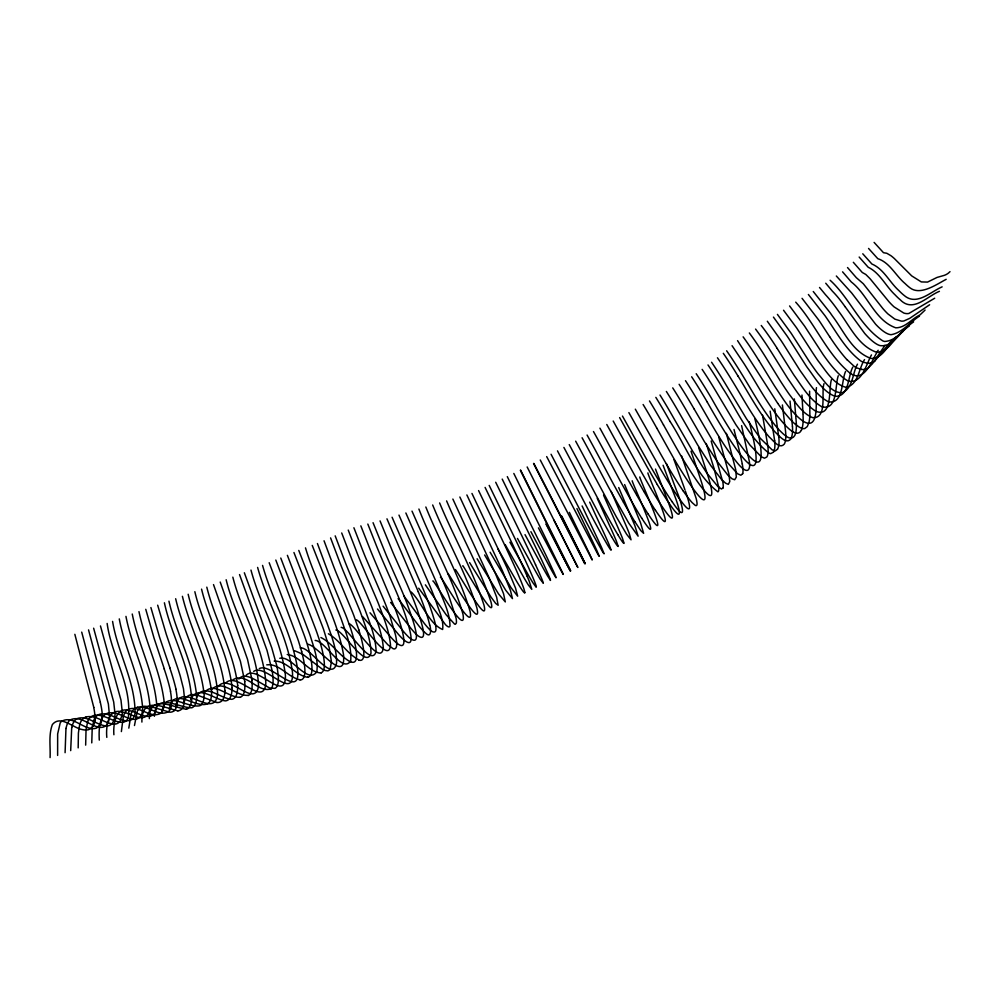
<?xml version="1.0" encoding="UTF-8"?>
<svg xmlns="http://www.w3.org/2000/svg" width="1000" height="1000" viewBox="0 0 1000 1000"><rect width="100%" height="100%" fill="white"/><g stroke="black" fill="none" stroke-linecap="round" stroke-linejoin="round"><path stroke-width="1.5" d="M113.9 734.75C113.038 725.037 115.575 705.713 129.65 710.7C137.312 712.075 145.838 719.65 153.488 714.775A59.45 17.938 62.9 0 0 154.775 713.175A61.337 18.512 62.9 0 0 156.688 704.25C153.963 673.025 138.188 644.663 132.25 614.025M224.913 690.438C221.9 655.9 202.675 625.225 194.85 591.7M816.475 387.638C814.775 395.5 821.3 433.088 802.638 420.913C790.788 412.062 783.2 398.938 775.1 386.825A118.888 22.125 63.5 0 1 773.725 384.663L758.825 360.387M196.75 697.337C193.988 663.85 176.225 633.775 168.938 601.163M128.812 728.138L131.163 713.587A80.8 24.925 64.6 0 1 137.575 707.288M121.375 731.575L123.287 716.637M102.25 717.45L100.825 723.863L96.662 727.987A68.525 23.2 62.5 0 1 90.5 728.337C80.95 726.8 70.838 715.212 61.2 721.625A42.838 15.3 63.9 0 0 60.2 722.938L57.65 733.95L57.625 755.425M824.013 383.65C820.9 392.188 827.825 418.85 812.613 417.638C802.138 413.325 795.888 402.875 789.237 394.288A102.037 19.35 63.4 0 1 785.462 388.8L781.65 383A113.888 21.738 63.5 0 1 780.275 380.85L765.863 357.525A112.325 18.562 62.9 0 0 749.338 332.962M134.462 725.525L137.25 711.375A69.662 21.288 64.4 0 1 138.2 709.8L140.787 707.45A102.938 31.363 64.9 0 1 144.65 706.25L151.337 706.8L169.812 712.212A76.112 21.913 62.8 0 0 173.675 711.112M191.663 700.075C190.113 666.137 171.412 635.763 164.4 602.788M94.875 720.013C94.887 724.963 91.325 730.3 85.925 730.013A75.512 25.9 62.4 0 1 82.35 729.587C73.037 728.062 60.575 714.587 52.375 724.55C48.425 735.025 50.6 746.65 50.087 757.588M141.9 722.075C141.3 695.7 163.025 707.312 177.887 710.863M831.488 379.588C828.413 387.85 832.862 418.225 815.8 411.238C803.688 403.612 796.25 390.662 788.213 379.175A111.35 21.825 63.5 0 1 786.838 377.038L772.913 354.675A114.462 19.438 62.9 0 0 755.562 329.075M149.35 718.625C149.412 693.275 172.775 707.625 186.363 709.188M65.963 728.413L65.088 752.688M154.375 716.3C155.425 691.175 178.425 708.1 191.812 707.788A69.388 19.087 63 0 0 196.675 697.225M71.712 727.525L70.688 750.625M838.288 375.75C834.862 384.913 837.975 410.8 821.862 406.788C809.613 399.712 802.262 386.712 794.2 375.5A104.887 21 63.5 0 1 792.825 373.387L777.237 348.512M161.825 712.85C164.375 688.012 186.725 708.688 199.862 705.713A70.963 19.163 63 0 0 204.15 694.8C200.738 661.388 183.2 631.325 175.662 598.737M169.288 709.388C173.337 685.025 195.087 709.525 207.913 703.625M315.15 640.438C325.412 640.675 342.45 674.262 350.7 660.788C351.912 646.45 345.825 632.638 341.325 619.35A75.263 12.463 63.2 0 0 340.375 616.912L312.238 545.413M845.588 371.475C841.25 380.5 843.787 404.237 828.438 401.788C816.025 395.4 808.763 382.4 800.725 371.475A97.312 19.913 63.5 0 1 799.35 369.4L783.162 343.775A93.75 16.975 63 0 0 780.612 339.888L767.325 321.25M87.65 721.762L86.037 729.9L85.662 745.125M170.712 707.9L170.425 708.725A57.725 16.838 63 0 1 169.175 711C159.412 718.375 148.312 704.45 137.55 707.25M175.675 706.438C180.675 678.812 214.338 721.325 217.638 694.163C215.763 659.188 195.987 628.112 188.162 594.25M723.025 487.912L721.475 489L717.938 486.6L706.875 473.15L692.85 451.512L674.312 419.188A106.275 10.237 63 0 0 660 395.037M742.638 473.6L740.863 475.238L737.487 473.725L727.113 462.175L712.788 440.9L694.025 408.8M190.613 699.475C197.875 683.913 214.338 699.638 225.35 700.888A85.8 21.587 62.9 0 0 232 687.513M852.8 367.088C847.788 375.975 849.425 397.238 834.912 396.287C822.163 391.15 815.238 377.912 807.25 367.45A89.525 18.713 63.4 0 1 805.875 365.412L789.638 339.888A87.475 16.325 63 0 0 787.038 335.95L773.438 317.1M196.45 696.762C204.662 682.288 220.413 698.812 231.737 699.312A84.85 21.025 63 0 0 237.6 685.362M203.925 693.275C213.188 680.05 228.125 697.763 239.9 697.312M857.463 364.162C852.337 373.263 853.188 388.188 842.113 392.75C831.125 392.9 824.7 381.15 818.213 374.038A99.338 21.225 63.5 0 1 815.325 370.188L811.525 364.825A91.2 19.4 63.5 0 1 809.013 361.112L791.237 333.375L777.425 314.387M801.388 430.213C797.712 437.6 789.45 429.487 785.938 425.962C770.212 408.975 759.438 388.237 747.237 368.762A143.363 21.337 62.8 0 0 744.325 364.087L732.062 345.688M238.888 679.038C243.125 673.213 251 677.575 255.9 680.188A274.212 64.55 66.2 0 1 258.475 681.625L269.375 687.887L274.925 688.375A82.575 18.113 63.1 0 0 278.238 675.575L277.512 669.7A104.462 23.087 62.9 0 0 276.688 665.337L271.788 647.938L244.35 572.775M790.95 438.713C786.388 445.112 779.175 435.688 775.512 432.438C760.475 415.513 749.938 395.262 738.075 376.138M864.525 359.6C858.725 368.3 858.363 385.475 845.688 387.262C832.962 383.638 825.863 370.6 818.062 360.788A118.238 26.2 63.6 0 1 809.875 348.413L796.625 327.9L783.538 310.238M777.588 449.113L775.325 450.925L772.113 449.85L760.3 438.312L746.513 418.837L726.012 384.875A121.988 16.387 62.9 0 0 711.587 362.238M878.162 350.275C872.138 359.562 864.062 385.05 849.062 372.337C826.425 352.987 815.4 324.113 795.713 302.162M211.412 689.788C222.188 678.175 235.712 696.513 248.038 695.312M773.487 452.125L770.625 453.65A81.625 12.337 63.2 0 1 768.3 452.638C747.525 435.8 736.875 409.812 722.537 387.875A122.75 16.125 62.9 0 0 708 364.95M871.488 354.913C866.188 364.025 862.5 383.237 848.95 381.3A84.537 18.825 63.5 0 1 825.45 357.8A79.45 17.637 63.5 0 1 823.213 354.688L804.6 326.138L789.587 305.95M946.175 279.325C936.737 284.262 920.725 295.712 910.325 288.075A61.2 17.788 63.9 0 1 905.125 283.587C895.738 275.8 889.825 262.525 877.8 258.688L868.562 248.438M884.938 345.4L872.525 363.625L867.85 368.375A159.388 37.3 64.3 0 1 861.462 369.412M218.062 686.7C228.775 672.113 254.875 709.075 258.538 686.112C257.05 648.575 234.913 615.75 226.15 579.75M891.637 340.45L874.6 361.287M950 271.65L948.462 273.075A158.637 48.95 65.3 0 1 944.225 275.375L937.025 277.438L927.537 282.087L921.312 281.925L911.737 275.912L894.425 258.625A59.25 16.45 63.1 0 0 890.875 255.662L886.8 253.275L883.487 252.7L874.112 242.413M896.7 336.538C888.075 343.188 883.725 358.825 871.012 358.45C852.163 351.775 843.7 330.763 832.288 315.85A76.275 16.75 63 0 0 830.013 312.587L813.263 291.525M246.238 675.175C257.35 663.975 285.887 704.3 285.425 675.35C281.062 638.35 260.5 605.775 250.975 570.087M225.55 683.213C236.95 670.425 264.113 708.575 265.837 682.9C263.312 645.625 241.875 612.962 232.838 577.15M942.138 286.85C930.512 291.762 916.612 306.312 904.125 295.413A62.737 17.887 63.8 0 1 898.925 290.625C889.562 282.262 883.737 268.975 871.888 264.012L862.775 253.787M903.125 331.312C893.925 337.35 889.163 352.388 876.688 352.3C858.263 345.988 849.825 325.925 838.7 311.388A83.088 18.6 62.9 0 0 825.512 294.725L819.538 287.475M270.837 688.875C257.725 693.25 246.675 671.7 233.05 679.712M925.088 310.062L920.562 314.375A160.138 44.8 64.8 0 1 919.7 315.062C911.6 318.925 905.337 327.863 895.775 327.825C874.7 320.375 868.075 294.95 851.287 281.962L842.575 271.837M929.613 304.762L909.65 318.4L903.9 320.95A117.362 31.938 64.3 0 1 901.45 321.138L894.85 319.125L887.938 313.938A62.275 16.838 63.7 0 1 882.725 308.387L863.312 283.75L856.338 277.688L847.525 267.538M909.35 325.875C899.65 331.887 893.375 347.125 880.225 345.65A70.75 17.825 63.6 0 1 866.425 335.325A66.85 16.812 63.5 0 1 864.7 333.425L845.062 306.637M939.412 291.325C927.15 296.225 913.1 313.1 900.275 299.812A64.837 18.275 63.8 0 1 895.075 294.862C885.725 286.175 879.912 272.887 868.2 267.25L859.163 257.05M173.663 711.1L174.975 709.837A58.038 16.7 63 0 0 176.363 707.05L176.6 706.188A61.575 17.738 63 0 0 176.537 692.925A58.45 16.812 63 0 0 175.863 689.175M934.7 298.225L908.888 313.45A83.188 23.062 64 0 1 903.775 313.038L894.087 306.9A65.287 18.038 63.8 0 1 888.888 301.65L870.075 278.725L865.763 274.438L862.262 272.475L853.337 262.3M913.612 321.912C904 328.05 897.138 340.7 884.788 341.475A59.887 15.288 63.5 0 1 882.862 340.913C859.85 326.175 850.088 298.375 830.125 280.25M919.475 316.112C910.025 322.038 902.562 332.713 891.087 334.7A70.025 18.275 63.6 0 1 879.338 327.912L878.337 326.987A65.075 16.95 63.6 0 1 875.588 324.175L851.7 293L836.325 276M253.7 671.413C265.062 662.887 294.025 701.963 292.488 672.387C287.538 635.55 267.387 603.013 257.613 567.425M70.275 719.887C80.562 715.037 89.812 726.087 99.763 727.3A60.4 20.175 62.7 0 0 102.688 727.212A62.3 20.8 62.7 0 0 106.55 725L108.588 721.45L109.55 716.375L108.387 704.025L88.537 629.888M259.275 668.6C270.988 662.175 300.663 700.588 297.675 669.587C292.188 633.1 272.387 600.763 262.562 565.413M266.737 664.85C279.65 663.325 287.863 677.312 299.938 679.775M321.25 673C307.887 672.337 300.562 655.938 287.238 654.513M86.125 716.925C96.312 714.762 104.637 723.637 114.5 724.125A60.125 19.55 62.8 0 0 117 723.625A61.463 19.975 62.8 0 0 120.25 720.9L122.4 713.325L120.988 700.15L100.463 625.95M274.188 661.087C287.325 660.775 295.125 675.425 307.7 677.312M279.775 658.275C291.812 655.163 307.462 684.887 316.775 671.787C318.637 659.538 313.762 647.4 310.275 635.875A72.825 13.825 63.2 0 0 308.837 631.875L280.775 558.038M307.688 644.212C318.05 645.375 346.275 686.112 343.512 654.613C336.95 617.175 316.325 584.075 305.487 547.863M216.8 702.475L198.825 695.7L192.775 694.5A104.5 28.438 64.8 0 0 190.613 694.775L188.575 695.6A122.112 33.175 65 0 0 183.162 702.987M294.7 650.75L302.65 654.2L322.438 669.275A125.662 22.725 62.9 0 0 325 670.475L327.962 670.875L330.025 669.6L331.45 661.838L329.275 648L323.6 629.525A74.463 13.375 63.2 0 0 322.113 625.513L293.95 552.513M861.488 369.45L856.462 367.788A62.362 14.425 63.4 0 1 854.025 366.188L846.975 359.575M300.212 647.975C310.262 646.112 332.038 683.637 336.587 662.975C336.812 649.163 331.512 635.975 327.013 623.15A83.75 14.812 63.2 0 0 326.037 620.662L298.788 550.425M320.913 637.537C332.562 643.225 339.113 655.875 350.6 661.938M358.663 659.775C346.737 653.45 340.037 640.438 328.387 633.775M335.863 630C343.438 630.425 366.25 670.45 371.012 653.037C370.725 638.825 365.1 625.35 360.4 612.15A71.213 10.75 63.2 0 0 358.787 608.1L343.013 570.513A144.438 18.95 63.6 0 1 340.175 563.337L330.575 537.9M341.138 627.337C348.363 627.875 371.65 668.9 376.087 651.312C375.7 636.9 369.875 623.263 365.087 609.875A71.925 10.6 63.2 0 0 363.45 605.825L347.987 569.163A144.075 18.45 63.6 0 1 344.775 561.112L335.188 535.862M348.625 623.562C354.675 623.9 380.675 667.913 383.3 647.987C382.362 633.612 376.637 620.037 371.725 606.663A72.987 10.388 63.2 0 0 370.075 602.6L354.888 566.888A143.15 17.7 63.5 0 1 351.287 557.95L341.712 532.975M356.112 619.788C361.388 620.112 388.988 666.263 390.5 645.05C389.188 630.575 383.438 616.925 378.363 603.45A75.138 10.312 63.2 0 0 376.688 599.375L361.4 563.688A141.512 16.875 63.5 0 1 357.8 554.8L348.25 530.087M362.5 616.538L387.875 644.788L393.15 648.725L394.75 648.962L396.025 647.875A110.787 14.975 63.1 0 0 396.562 641.363L396.075 637.837A96.95 13.05 63.2 0 0 395.462 634.788L390.213 616.888A81.8 10.913 63.2 0 0 386.012 605.538L385.175 603.438A77.213 10.275 63.2 0 0 382.625 597.275L365.513 557.375A137.338 15.888 63.5 0 1 362.725 550.438L353.9 527.75M370 612.775L390.863 637.212A149.375 19.15 62.9 0 0 394.688 641.225C411.312 656.975 400.737 625.3 398.875 619.325A91.013 11.725 63.2 0 0 395.55 609.812L377.512 567.163A140.85 15.625 63.5 0 1 370.613 550.688L360.838 525.862M377.488 609L398.325 634.237A140.588 17.35 63 0 0 402.775 638.938C418.6 653.238 407.212 621.538 405.7 616.2A87.65 10.812 63.2 0 0 403.35 609.513A89.475 11.05 63.2 0 0 398.688 597.525A87.15 10.75 63.2 0 0 395.275 589.412L384.062 563.938A130.963 14.025 63.5 0 1 377.15 547.562L367.825 524.062M383.1 606.175L403.9 631.975A135.125 16.163 63 0 0 409.825 638.138C425.725 650.188 407.95 607.1 407.325 604.288A91.088 10.9 63.2 0 0 400.238 587.013L388.963 561.538A116.388 12.175 63.5 0 1 386.538 555.913L373.05 522.7M390.6 602.388L411.325 628.862A128.562 14.737 63 0 0 417.65 635.562C430.637 645.062 418.338 614.3 417.587 610.662A90.3 10.325 63.2 0 0 415.125 603.925A93.312 10.688 63.2 0 0 408.988 588.725A92.238 10.562 63.2 0 0 406.875 583.812L395.513 558.312A104.925 10.575 63.4 0 1 393.075 552.7L380.05 520.9M825.738 283.238L832.45 291.25A69.887 16.125 63 0 1 845.075 306.675M808.388 294.488L825 315.712A75.788 16.363 63 0 1 827.3 319.05C837.325 333.625 846.125 349.837 860.45 360.725A67.95 16.1 63.4 0 0 862.875 362.113L867.887 363.288A179.237 42.85 64.5 0 0 874.613 361.312M398.1 598.6L418.762 625.763A122.888 13.462 63.1 0 0 425.462 633C431.475 639.175 431.188 628.787 429.725 625.138M802.05 298.325L818.5 319.762A75.925 16 63 0 1 820.837 323.2L829.613 336.65M403.713 595.775L424.338 623.425A119.275 12.6 63.1 0 0 431.312 631.1C440.3 636.4 433.75 618.65 432.7 614.675A117.5 12.512 63.1 0 0 431.575 611.225L429.875 606.312A97.475 10.3 63.2 0 0 421.95 586.25A94.55 9.975 63.2 0 0 418.462 578.188L392.088 517.238M411.213 591.987C421.8 602.275 429.087 623.925 442.638 629.5C443.9 619.975 438.837 610.737 436.163 601.8A94.738 9.5 63.2 0 0 433.55 595.025A97.963 9.838 63.2 0 0 425.075 574.963L398.975 515.1M418.713 588.2L445.487 624.675A95.175 9.1 63.2 0 0 449.975 625.988C449.9 611.925 442.35 598.975 437.863 585.95A100.575 9.588 63.2 0 0 431.7 571.725L405.863 512.975M737.562 340.637L777.725 403.363M425.363 584.825L446.2 614.825L454.513 624.025A83.488 7.6 63.2 0 0 455.387 624.263L456.3 623.15A128.562 11.725 63.1 0 0 456.037 617.95L448.088 593.625A93.438 8.438 63.2 0 0 445.625 587.487L444.613 585.062A99.575 9.012 63.2 0 0 438.225 570.312L412 511.125M432.887 581.062C432.675 577.525 467.475 639.837 462.962 614.188C452.587 577.513 432.625 544.438 418.9 509.038M440.4 577.263C440.65 574.675 474.575 635.962 470.087 611.413C459.387 575.05 439.762 542.112 425.838 507M683.238 491L685.413 494.087A124.9 11.3 63.3 0 0 692.175 502.65L695.212 505.325A85.775 7.713 63.2 0 0 697.013 502.875L696.675 500.712A77.975 7.013 63.2 0 0 696 497.925L681.612 455.938M672.038 501.562C688.475 526.163 681.938 503.587 676.637 490.938A152.175 11.85 63.4 0 0 674.562 485.35L666.425 463.587M669.038 503.125C685.938 528.538 678.2 504.012 673.138 491.9A154.338 11.65 63.4 0 0 671.287 486.975L663.088 465.262M447.788 573.55C446.812 569.6 483.113 634.362 476.85 607.812C465.75 572.112 446.688 539.538 432.675 504.988M662.237 506.7C680.075 533.337 670.037 506.4 665.475 494.95A166.875 11.65 63.4 0 0 663.825 490.688L655.487 469.075M455.3 569.75C454.325 565.737 489.688 629.862 484.025 605.288C472.75 569.775 453.787 537.3 439.625 502.95M655.425 510.25C681.625 549.338 647.5 474.938 647.9 472.9M462.825 565.962C461.525 561.763 497.788 627.475 490.887 601.625C479.25 566.775 460.838 534.675 446.6 500.9M648.162 514.062C674.163 553.737 639.138 478.225 639.8 476.975M469.575 562.562L491.1 597.212L495.65 603.4L498.15 605.25L496.613 597.062L488.9 577.312L452.863 499.062M641.65 518.062C666.787 557.212 631.4 481.388 632.212 480.775M477.1 558.763L498.438 593.763L505.3 601.925L503.562 593.775L495.662 574.075L459.862 497.013M634.85 521.625L640.788 530.625L643.625 533.337L640.487 522.625L624.637 484.588M484.625 554.975L505.775 590.312L512.463 598.6L510.475 590.462L502.438 570.85L466.863 494.95M635.325 409.175L658.625 450.35A96.375 8.588 63.3 0 0 661.675 455.812L664.688 461.075A116.213 10.475 63.3 0 0 683.2 490.9M490.1 552.212L511.112 587.8L517.65 596.175L515.513 588.038L507.35 568.5L471.962 493.45M628.888 412.612L654.613 458.425A86.775 7.237 63.2 0 0 656.988 462.65C659.062 467.238 703.225 542.15 685.362 491.1M660.175 482.95L650.375 466.112A85.625 6.675 63.2 0 1 648.012 461.875L622.463 416.062M617.788 534.587L619.263 537.013A108.3 3.775 63.2 0 0 623.375 543.013L624.087 543.387L622.35 537.962A134.8 4.612 63.3 0 0 617.737 527.038L603.562 495.175M657.237 484.475L647.463 467.625A85.113 6.438 63.2 0 1 645.113 463.4L619.625 417.587M650.55 487.962L640.863 471.075A84.325 5.925 63.2 0 1 638.513 466.838L613.2 421.037M497.638 548.425L516.425 580.95A100.95 4.037 63.2 0 0 524.837 592.762M707.1 401.788C721.712 428 774.812 518.85 749.225 421.775M611.55 536.613L613.95 540.662A108.012 3.275 63.2 0 0 616.663 544.875A115.725 3.513 63.2 0 0 617.525 546L618.212 546.45L616.35 541.05A135.95 4.062 63.3 0 0 611.625 530.125L597.25 498.338M643.875 491.438L634.25 474.525A83.625 5.438 63.2 0 1 631.925 470.288L606.775 424.487M636.737 495.15L627.2 478.212A82.975 4.925 63.2 0 1 624.888 473.963L599.925 428.162M505.175 544.625L523.713 577.288A106.538 3.688 63.2 0 0 528.325 584.95L531.788 589.35L529.163 581.05A131.55 4.588 63.2 0 0 527.263 576.5M630.075 498.625L620.6 481.65A82.312 4.45 63.2 0 1 618.3 477.4L608.75 459.55A126.25 5.962 63.1 0 0 593.475 431.55M509.925 542.225L528.513 575.325A109.338 3.413 63.2 0 0 532.888 582.712L536.188 587.238L536.237 586.375A109.25 3.425 63.2 0 0 534.412 581.175L532.725 577.075A136.575 4.312 63.2 0 0 531.525 574.275L528.85 568.2A103.637 3.237 63.2 0 0 514.188 536.962A103.863 3.237 63.2 0 0 511.587 531.613L489.2 485.412M670.037 421.438C685.263 444.675 695.625 474.712 717.887 491.825A92.175 9.85 63.2 0 0 718.637 486.962M663.487 424.888L676.162 447.5A91.925 9.275 63.2 0 0 678.4 451.388C682.712 459.438 725.312 530.188 707.4 474.2A159.875 16.012 63.5 0 0 705.625 468.713L698.612 447.362M623.4 502.1L614 485.1A81.725 3.987 63.2 0 1 611.712 480.85L602.85 464.162A131.713 5.6 63.1 0 0 587.075 435.037M656.938 428.338L669.575 451A90.188 8.6 63.2 0 0 671.787 454.888C675.212 461.475 718.612 534.175 700.675 479.637A151.225 14.387 63.4 0 0 698.413 472.812L691.012 451.2M517.475 538.438L535.8 571.65A114.938 2.975 63.2 0 0 540.138 579.175L543.337 583.263A111.137 2.9 63.2 0 0 541.287 577.675L539.513 573.55A141.037 3.7 63.2 0 0 538.275 570.75L535.538 564.688M575.662 441.175L582.688 454.188A165.963 5.587 63.1 0 1 585.575 459.613L616.362 516.912L626.625 534.25L631.05 539.825L629.25 533.475A133.575 5.288 63.3 0 0 625.6 524.587L611.138 491.362M525.013 534.637L543.475 568.688A109.8 2.263 63.2 0 0 544.7 570.9L546.25 573.663A138.725 2.837 63.2 0 0 547.4 575.675L550.475 580.425L550.375 579.788A120.037 2.487 63.2 0 0 549.963 578.562L549.562 577.537A109.75 2.275 63.2 0 0 548.15 574.163L542.238 561.175A97.525 2.013 63.2 0 0 540.662 557.812L538.35 552.962A114.712 2.375 63.2 0 0 534.538 545L502.212 479.1M569.25 444.588L576.163 457.525A149.688 4.412 63.1 0 1 584.663 473.65L604.875 511.75A125.35 4.387 63.3 0 0 617.825 534.65M563.9 447.438L570.737 460.312A147.012 3.775 63.1 0 1 579.2 476.488L599.312 514.625A124.925 3.812 63.2 0 0 611.575 536.663M530.9 531.675L549.35 566.175A114.2 1.875 63.2 0 0 550.375 568.05L551.912 570.85A147.787 2.4 63.2 0 0 553.05 572.913L556 577.788L555.875 577.062A127.812 2.125 63.2 0 0 555.4 575.812L554.45 573.562A106.337 1.762 63.2 0 0 553.5 571.413L547.463 558.425A96.263 1.587 63.2 0 0 545.862 555.062L507.3 476.625M557.475 450.85L565.25 465.625A146.088 3.1 63.2 0 1 572.663 479.888L592.638 518.062A135.3 3.413 63.2 0 0 595.375 523.162L597.95 527.925A112.987 2.825 63.2 0 0 600.363 532.337L602.062 535.4A132.012 3.325 63.2 0 0 604.175 539.163L607.05 544.163A104.25 2.6 63.2 0 0 608.3 546.25L609.675 548.413A122.35 3.062 63.2 0 0 610.5 549.575L611.163 550.125L609.15 544.725A146.425 3.588 63.3 0 0 607.938 541.912L605.962 537.5A128.912 3.175 63.2 0 0 604.288 533.8L589.675 502.137M551.062 454.263L585.975 521.512A136.4 2.7 63.2 0 0 588.688 526.625L591.237 531.4A107.812 2.112 63.2 0 0 593.038 534.738L602.688 551.938A129.662 2.55 63.2 0 0 603.488 553.138L604.113 553.8L601.962 548.413A153.763 2.95 63.3 0 0 600.688 545.588L598.675 541.188A125.55 2.438 63.2 0 0 596.95 537.487L582.112 505.95M538.45 527.875L556.638 562.513A117.638 1.312 63.2 0 0 557.638 564.412L559.163 567.25A161.663 1.775 63.2 0 0 560.312 569.388L563.175 574.412L562.913 573.575A139.412 1.575 63.2 0 0 562.375 572.288L513.825 473.462M567.562 565.862L570.35 571.038L520.337 470.3M546.675 456.587L597.9 554.35A135.475 2.175 63.2 0 0 598.675 555.575L599.288 556.312L597.038 550.938A159.075 2.487 63.3 0 0 595.725 548.1L593.675 543.7A123.462 1.95 63.2 0 0 591.938 540.013L576.925 508.55M540.262 460L592.238 559.987L589.85 554.625A167.812 1.737 63.2 0 0 588.488 551.763L586.388 547.375A120.425 1.262 63.2 0 0 584.612 543.7L569.362 512.35M546.35 523.913L564.25 558.688A122.863 0.688 63.2 0 0 565.25 560.6L566.737 563.488A177.587 0.975 63.2 0 0 567.9 565.7L570.675 570.887L520.638 470.163M546 524.087L563.925 558.85A123.837 0.725 63.2 0 0 564.913 560.763L566.413 563.65A175.675 1.013 63.2 0 0 567.562 565.862M533.85 463.413L585.2 563.65L582.663 558.312A176.85 0.9 63.2 0 0 581.25 555.425L561.8 516.138M533.562 463.562L584.875 563.812L582.337 558.475A177.3 0.862 63.2 0 0 580.925 555.6L561.462 516.312M527.163 466.975L577.85 567.475L553.9 520.112M495.7 482.262L518.138 528.2A99.588 2.575 63.2 0 1 522.275 536.712L526.587 545.662A104.862 2.725 63.2 0 1 535.55 564.712M485.087 487.413L508.537 535.975A106.188 3.675 63.2 0 1 517.2 554.175L518.488 556.938A101.225 3.5 63.2 0 1 524.625 570.425L527.263 576.5M478.587 490.562L501.987 539.375A109.775 4.387 63.2 0 1 506.475 548.825L511.887 560.425A99.763 3.975 63.2 0 1 517.938 573.925L520.513 580.025A124.862 5.012 63.2 0 1 523.775 588.413L524.763 591.75A94.05 3.762 63.2 0 1 524.788 592.663M418.263 591.788L416.975 588.675A92.438 10.1 63.2 0 0 413.5 580.6L386.95 518.825M618.713 487.562L634.812 525.513L638.112 536.175L628.7 523.013L608.862 487.788A82.212 3.675 63.2 0 1 606.575 483.525L597.737 466.825A135.938 5.288 63.1 0 0 582.087 437.762M324.038 540.775L333.663 566.5A145.887 19.775 63.6 0 0 336.138 572.788L352.175 611.325A70.062 10.925 63.2 0 1 353.762 615.363L358.938 630.125M317.438 543.525L327.125 569.612A148.275 20.738 63.6 0 0 329.237 575.037L345.538 614.513A71.55 11.538 63.2 0 1 347.1 618.55L350.375 627.675A100.425 16.425 63.1 0 1 350.487 661.712M287.387 555.337L315.487 628.713A72.362 13.362 63.2 0 1 316.95 632.712L319.012 638.825A92.65 17.275 63.1 0 1 321.112 672.738M275.812 560.05L303.85 634.237A71 13.738 63.2 0 1 305.275 638.237L306.8 642.837A89.987 17.575 63.1 0 1 307.613 677.113M269.188 562.737L297.2 637.4A68.4 13.562 63.2 0 1 298.587 641.388L301.737 651.737M684.925 489.825L684.025 487.212A141.6 11.825 63.4 0 0 682.013 481.625L674.013 459.762M239.525 574.562L267.062 650.512L272.413 671.737M169.875 667.812L159.55 637.175L150.9 607.55M164.338 669.013L154.137 638.438L145.762 609.312M220.212 582.05L247.488 659.212L252 679.963M213.512 584.6L240.425 661.375L244.825 681.675M206.8 587.15C215.05 620.562 233.5 651.213 237.725 685.55M201.562 589.138C209.6 622.612 228.425 653.263 232.113 687.7M182.4 596.312C190.212 628.513 206.9 658.275 211.55 691.162M157.675 605.2L166.287 634.3L177.987 668.775A162.463 48.55 62.3 0 1 180.275 676.137L183.487 688.787L184.5 698.275A67.312 19.075 62.9 0 1 177.875 710.837M138.975 611.625C145.25 641.75 159.95 669.725 163.975 700.3A61.6 18.288 62.9 0 1 162.575 710.9M706.213 443.525L712.85 464.613A174.8 18.325 63.5 0 1 713.938 468.075L718.675 487.025M125.95 616.388C131.738 646.675 147.037 674.737 149.9 705.55A59.337 18.175 62.9 0 1 148.363 714.025C142.1 722.925 130.625 713.012 122.6 712.087C107.837 707.175 105.812 727.3 106.812 737.362M711.175 441.025L722.825 482.088A103 11.35 63.3 0 1 723.05 487.962M119.275 618.9C124.838 649.237 140.4 677.387 142.662 708.3A58.513 18.212 62.9 0 1 141.15 715.763C134 725.212 122.062 712.95 112.963 712.962C98.4 710.575 98.812 730.512 99.288 740.125M112.587 621.413C117.613 652.575 135.35 681.55 135.05 713.4A58.738 18.575 62.9 0 1 132.287 719.362C122.487 724.75 112.75 713.05 102.45 713.888A79.388 26.475 64.5 0 0 97.188 715.475L95.262 717.425A58.938 19.688 64.3 0 0 94.113 719.438L92.238 727.387L91.762 742.887M739.262 450.45L734.013 429.475M107.15 623.45C111.388 655.212 131.95 685.175 128.35 717.55A59.837 19.163 62.8 0 1 125.113 721.55A57.438 18.388 62.8 0 1 122.9 722.312C113.138 722.513 105.075 714.275 95.15 715.25A68.85 23.25 64.4 0 0 87.562 721.65M739.587 451.763L742.312 464.012M718.775 437.188L728.863 473.775L729.788 481.5L728.337 484.35L725.588 483.188L721.5 479.438L710.987 465.8L697.725 445.075L680.875 415.737A108.737 10.975 63 0 0 666.363 391.463M93.637 628.2L113.7 701.988L115.075 714.463L114.275 719.587L112.413 723.238A61.9 20.438 62.7 0 1 108.825 725.675A60.325 19.913 62.7 0 1 106.075 725.938C96.15 725 87.387 715 77.075 718.612A63.325 22 64.3 0 0 71.762 727.588M726.375 433.338L735.713 469.712L736.312 477.113L734.688 479.75L732.087 478.825L727.975 475.238L717.325 461.637L704.35 441.55L687.438 412.275A111.4 11.75 63 0 0 672.725 387.887M81.713 632.125L100.375 702.288M74.85 634.312L93.8 707.438M741.612 425.625L749.362 461.5A135.1 17.688 63.5 0 1 749.613 466.512C748.188 476.688 738.375 464.338 735.7 460.838C722.1 443.625 711.587 424.25 700.588 405.35A117 13.388 63 0 0 685.487 380.7M754.912 418.888C778.975 514.85 726.263 424.712 711.5 398.325A122.163 14.938 62.9 0 0 696.2 373.725M762.525 415.025L767.837 446A135.575 19.775 63.5 0 1 766.762 457.038L764.45 458.188L761.25 456.725L749.95 445.05L735.837 424.637L717.025 393.1A123.062 15.6 62.9 0 0 702.125 369.375M770.138 411.163L774.638 440.65M774.775 408.812L778.8 437.375M782.4 404.963L785.575 431.425A155.463 24.787 63.7 0 1 784.3 444.087C779.475 449.738 772.95 440.075 769.25 436.987C754.362 419.938 743.888 399.663 732.05 380.513A121.013 16.812 62.9 0 0 717.45 357.775M790.013 401.1L792.438 426.438M794.35 398.925L795.925 418.25M796.012 419.188L796.3 423.275M801.975 395.062L802.987 413.7M809.587 391.188L809.887 415.7A255.387 44.725 64.4 0 1 809.05 421.987L807.312 426.55L804.788 428.525A108.863 19.488 63.5 0 1 799.163 427.05L794.825 423.875A89.388 15.925 63.3 0 1 777.738 403.363M803.025 414.438L803.15 418.025A198.787 34.2 64 0 1 801.388 430.238M78.175 747.875L78.412 732.95L79.675 724.65A65.537 22.45 64.3 0 1 86.15 716.963M66.037 728.512A61.737 21.662 64.2 0 1 70.2 719.737M100.275 702.212A57.425 19.5 62.7 0 1 102.362 717.588M93.737 707.387A52.512 18.062 62.8 0 1 94.95 720.1M170.7 707.887A61.3 17.887 63 0 0 171.012 694.9A57.65 16.8 63 0 0 170.413 691.175M164.188 668.925A107.338 32.1 62.6 0 1 170.588 691.35M123.3 716.65A75.688 23.725 64.5 0 1 128.763 709.175C139.825 705.088 150.675 719.488 161.112 713.037A59.025 17.512 63 0 0 162.575 710.913M191.562 699.925A68.438 19.062 63 0 1 186.412 709.3M169.737 667.725A111.188 32.887 62.6 0 1 176.025 689.325M211.612 691.263A73.1 19.363 63 0 1 207.875 703.562M224.988 690.537A85.162 21.837 62.9 0 1 216.8 702.487M251.85 679.725A82.625 19.638 63 0 1 248.175 695.6M244.675 681.462A83.787 20.325 63 0 1 239.925 697.375M272.262 671.513A85.763 19.15 63.1 0 1 270.988 689.175M301.613 651.575A89.55 17.95 63.1 0 1 300.025 679.975M358.812 629.938A101.25 16.05 63.1 0 1 358.8 660.075M418.275 591.812A101.888 11.188 63.2 0 1 429.675 625.062M648.25 514.237A120.4 7.3 63.3 0 1 636.788 495.238M641.737 518.263A121.825 6.737 63.3 0 1 630.125 498.75M634.95 521.838A121.425 6.062 63.3 0 1 623.45 502.2M669.1 503.263A120.738 9.312 63.3 0 1 657.288 484.6M662.3 506.85A120.35 8.637 63.3 0 1 650.6 488.075M655.5 510.425A120.35 7.987 63.3 0 1 643.913 491.538M672.087 501.688A120.812 9.6 63.3 0 1 660.225 483.062M655.837 397.375A104.725 9.787 63 0 1 670.05 421.488M649.475 400.938A102.425 9.1 63 0 1 663.5 424.938M643.112 404.513A100.125 8.438 63.1 0 1 656.95 428.4M691.663 376.788A120.6 14.338 62.9 0 1 707.1 401.8M742.275 463.95A128.887 16.2 63.4 0 1 742.725 473.75M679.112 384.288A114.113 12.55 63 0 1 694.038 408.837M774.688 440.725A145.775 22.012 63.6 0 1 773.45 452.05M792.475 426.5A166.2 27.363 63.8 0 1 790.913 438.65M723.3 353.325A119.65 17.188 62.9 0 1 738.075 376.188M778.863 437.475A152.713 23.55 63.6 0 1 777.537 449.012M796.338 423.312A174.838 29.288 63.9 0 1 794.688 435.588C790.575 442.488 782.837 433.413 779.287 430.087C763.938 413.1 753.288 392.587 741.263 373.275A117.812 17.25 62.9 0 0 726.637 350.8M743.112 336.838A110.6 17.763 62.9 0 1 758.838 360.462M761.25 325.487A114.038 19.875 62.9 0 1 777.225 348.45M847.025 359.775A91.475 21.412 63.6 0 1 829.6 336.587"/></g></svg>
